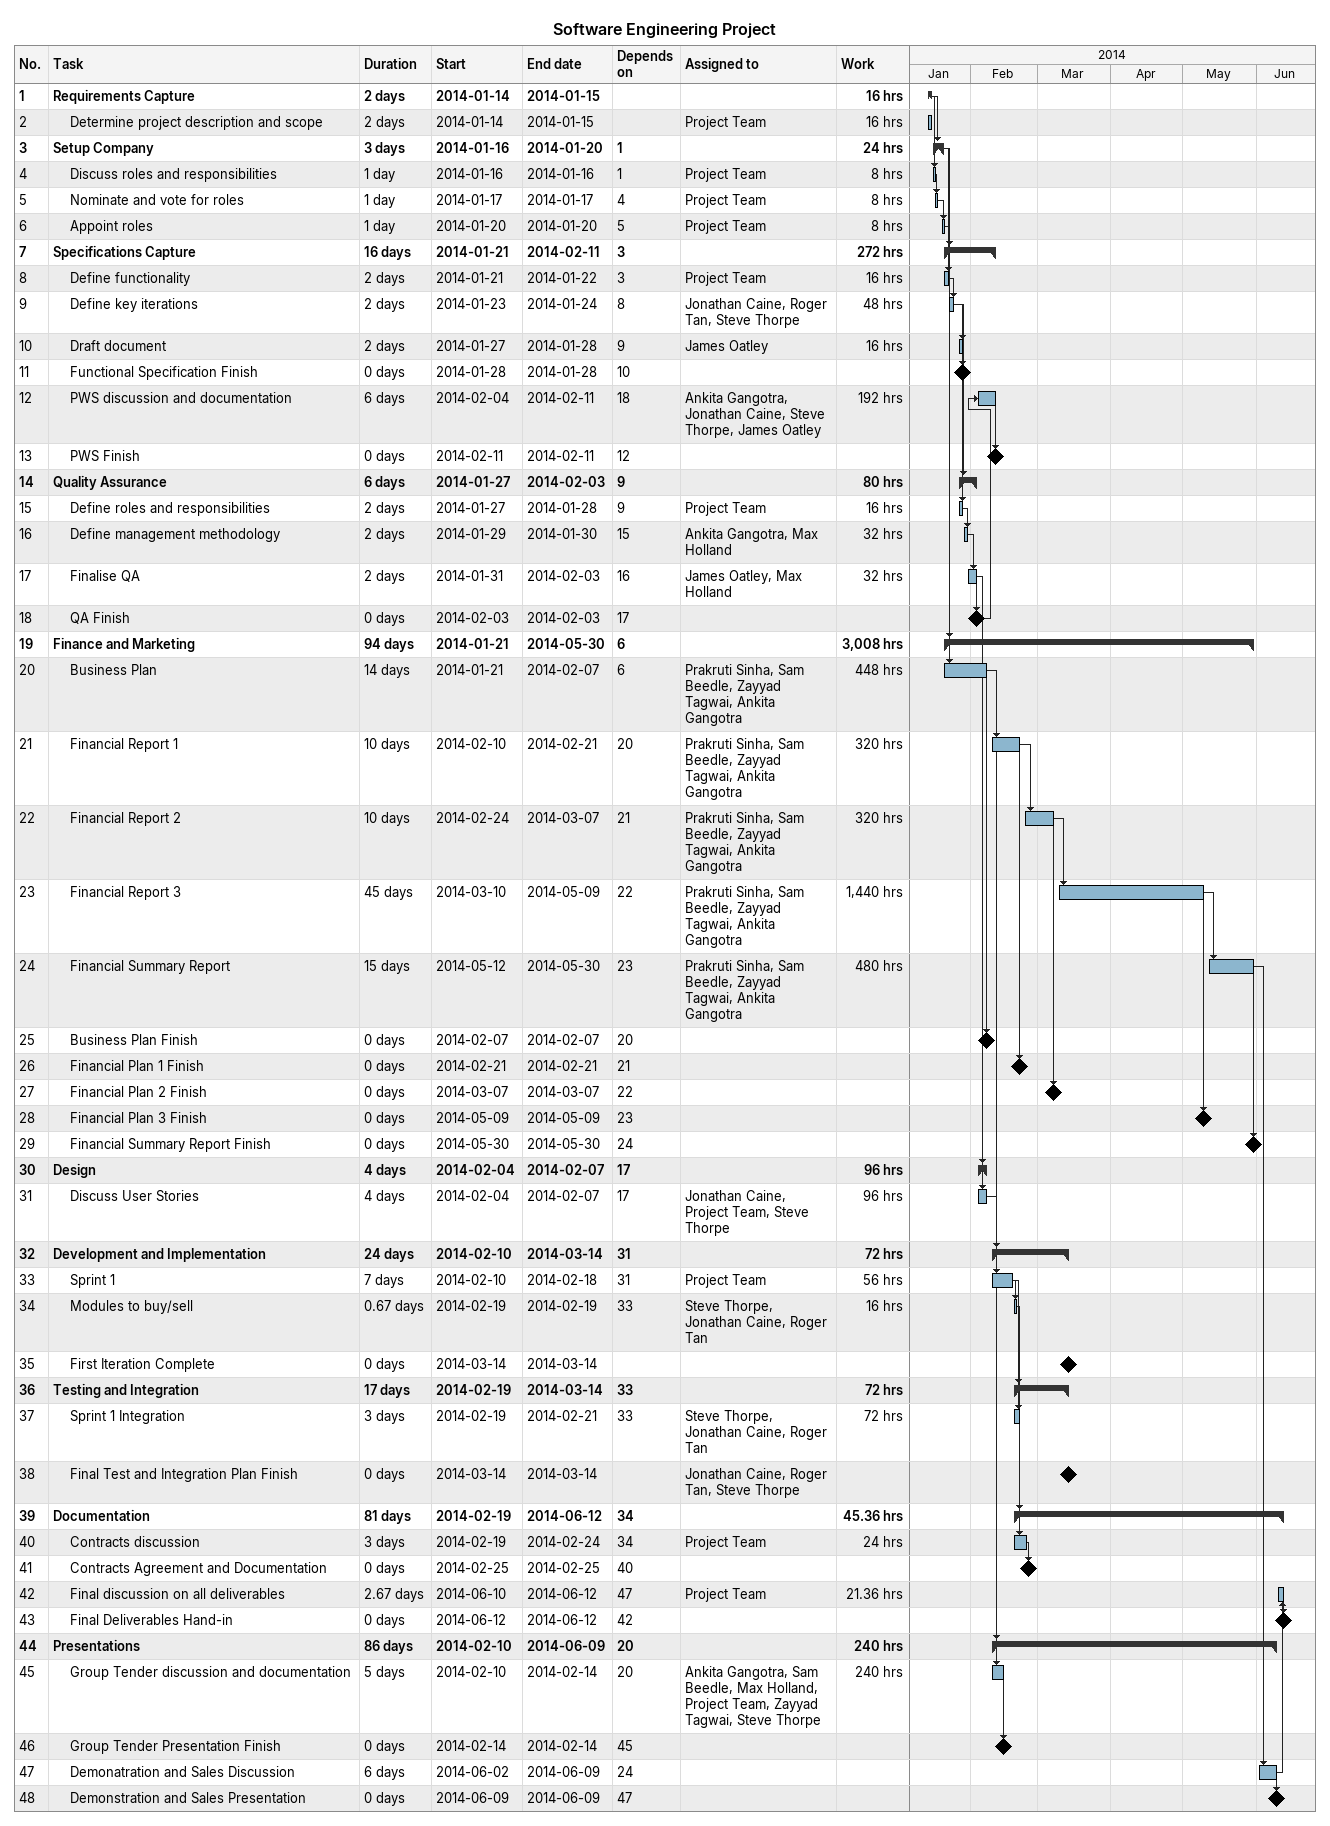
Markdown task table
Software Engineering Project

| ID | Level | Task | Duration | Start | Finish | Predecessors | Resources | Work (h) |
|---|---|---|---|---|---|---|---|---|
| 1 | 1 | **Requirements Capture** | 2d | 2014-01-14 | 2014-01-15 |  |  | 16 |
| 2 | 2 | Determine project description and scope | 2d | 2014-01-14 | 2014-01-15 |  | Project Team | 16 |
| 3 | 1 | **Setup Company** | 3d | 2014-01-16 | 2014-01-20 | 1 |  | 24 |
| 4 | 2 | Discuss roles and responsibilities | 1d | 2014-01-16 | 2014-01-16 | 1 | Project Team | 8 |
| 5 | 2 | Nominate and vote for roles | 1d | 2014-01-17 | 2014-01-17 | 4 | Project Team | 8 |
| 6 | 2 | Appoint roles | 1d | 2014-01-20 | 2014-01-20 | 5 | Project Team | 8 |
| 7 | 1 | **Specifications Capture** | 16d | 2014-01-21 | 2014-02-11 | 3 |  | 272 |
| 8 | 2 | Define functionality | 2d | 2014-01-21 | 2014-01-22 | 3 | Project Team | 16 |
| 9 | 2 | Define key iterations | 2d | 2014-01-23 | 2014-01-24 | 8 | Jonathan Caine, Roger Tan, Steve Thorpe | 48 |
| 10 | 2 | Draft document | 2d | 2014-01-27 | 2014-01-28 | 9 | James Oatley | 16 |
| 11 | 2 | Functional Specification Finish | 0d | 2014-01-28 | 2014-01-28 | 10 |  |  |
| 12 | 2 | PWS discussion and documentation | 6d | 2014-02-04 | 2014-02-11 | 18 | Ankita Gangotra, Jonathan Caine, Steve Thorpe, James Oatley | 192 |
| 13 | 2 | PWS Finish | 0d | 2014-02-11 | 2014-02-11 | 12 |  |  |
| 14 | 1 | **Quality Assurance** | 6d | 2014-01-27 | 2014-02-03 | 9 |  | 80 |
| 15 | 2 | Define roles and responsibilities | 2d | 2014-01-27 | 2014-01-28 | 9 | Project Team | 16 |
| 16 | 2 | Define management methodology | 2d | 2014-01-29 | 2014-01-30 | 15 | Ankita Gangotra, Max Holland | 32 |
| 17 | 2 | Finalise QA | 2d | 2014-01-31 | 2014-02-03 | 16 | James Oatley, Max Holland | 32 |
| 18 | 2 | QA Finish | 0d | 2014-02-03 | 2014-02-03 | 17 |  |  |
| 19 | 1 | **Finance and Marketing** | 94d | 2014-01-21 | 2014-05-30 | 6 |  | 3008 |
| 20 | 2 | Business Plan | 14d | 2014-01-21 | 2014-02-07 | 6 | Prakruti Sinha, Sam Beedle, Zayyad Tagwai, Ankita Gangotra | 448 |
| 21 | 2 | Financial Report 1 | 10d | 2014-02-10 | 2014-02-21 | 20 | Prakruti Sinha, Sam Beedle, Zayyad Tagwai, Ankita Gangotra | 320 |
| 22 | 2 | Financial Report 2 | 10d | 2014-02-24 | 2014-03-07 | 21 | Prakruti Sinha, Sam Beedle, Zayyad Tagwai, Ankita Gangotra | 320 |
| 23 | 2 | Financial Report 3 | 45d | 2014-03-10 | 2014-05-09 | 22 | Prakruti Sinha, Sam Beedle, Zayyad Tagwai, Ankita Gangotra | 1440 |
| 24 | 2 | Financial Summary Report | 15d | 2014-05-12 | 2014-05-30 | 23 | Prakruti Sinha, Sam Beedle, Zayyad Tagwai, Ankita Gangotra | 480 |
| 25 | 2 | Business Plan Finish | 0d | 2014-02-07 | 2014-02-07 | 20 |  |  |
| 26 | 2 | Financial Plan 1 Finish | 0d | 2014-02-21 | 2014-02-21 | 21 |  |  |
| 27 | 2 | Financial Plan 2 Finish | 0d | 2014-03-07 | 2014-03-07 | 22 |  |  |
| 28 | 2 | Financial Plan 3 Finish | 0d | 2014-05-09 | 2014-05-09 | 23 |  |  |
| 29 | 2 | Financial Summary Report Finish | 0d | 2014-05-30 | 2014-05-30 | 24 |  |  |
| 30 | 1 | **Design** | 4d | 2014-02-04 | 2014-02-07 | 17 |  | 96 |
| 31 | 2 | Discuss User Stories | 4d | 2014-02-04 | 2014-02-07 | 17 | Jonathan Caine, Project Team, Steve Thorpe | 96 |
| 32 | 1 | **Development and Implementation** | 24d | 2014-02-10 | 2014-03-14 | 31 |  | 72 |
| 33 | 2 | Sprint 1 | 7d | 2014-02-10 | 2014-02-18 | 31 | Project Team | 56 |
| 34 | 2 | Modules to buy/sell | 0.67d | 2014-02-19 | 2014-02-19 | 33 | Steve Thorpe, Jonathan Caine, Roger Tan | 16 |
| 35 | 2 | First Iteration Complete | 0d | 2014-03-14 | 2014-03-14 |  |  |  |
| 36 | 1 | **Testing and Integration** | 17d | 2014-02-19 | 2014-03-14 | 33 |  | 72 |
| 37 | 2 | Sprint 1 Integration | 3d | 2014-02-19 | 2014-02-21 | 33 | Steve Thorpe, Jonathan Caine, Roger Tan | 72 |
| 38 | 2 | Final Test and Integration Plan Finish | 0d | 2014-03-14 | 2014-03-14 |  | Jonathan Caine, Roger Tan, Steve Thorpe |  |
| 39 | 1 | **Documentation** | 81d | 2014-02-19 | 2014-06-12 | 34 |  | 45.36 |
| 40 | 2 | Contracts discussion | 3d | 2014-02-19 | 2014-02-24 | 34 | Project Team | 24 |
| 41 | 2 | Contracts Agreement and Documentation | 0d | 2014-02-25 | 2014-02-25 | 40 |  |  |
| 42 | 2 | Final discussion on all deliverables | 2.67d | 2014-06-10 | 2014-06-12 | 47 | Project Team | 21.36 |
| 43 | 2 | Final Deliverables Hand-in | 0d | 2014-06-12 | 2014-06-12 | 42 |  |  |
| 44 | 1 | **Presentations** | 86d | 2014-02-10 | 2014-06-09 | 20 |  | 240 |
| 45 | 2 | Group Tender discussion and documentation | 5d | 2014-02-10 | 2014-02-14 | 20 | Ankita Gangotra, Sam Beedle, Max Holland, Project Team, Zayyad Tagwai, Steve Thorpe | 240 |
| 46 | 2 | Group Tender Presentation Finish | 0d | 2014-02-14 | 2014-02-14 | 45 |  |  |
| 47 | 2 | Demonatration and Sales Discussion | 6d | 2014-06-02 | 2014-06-09 | 24 |  |  |
| 48 | 2 | Demonstration and Sales Presentation | 0d | 2014-06-09 | 2014-06-09 | 47 |  |  |
